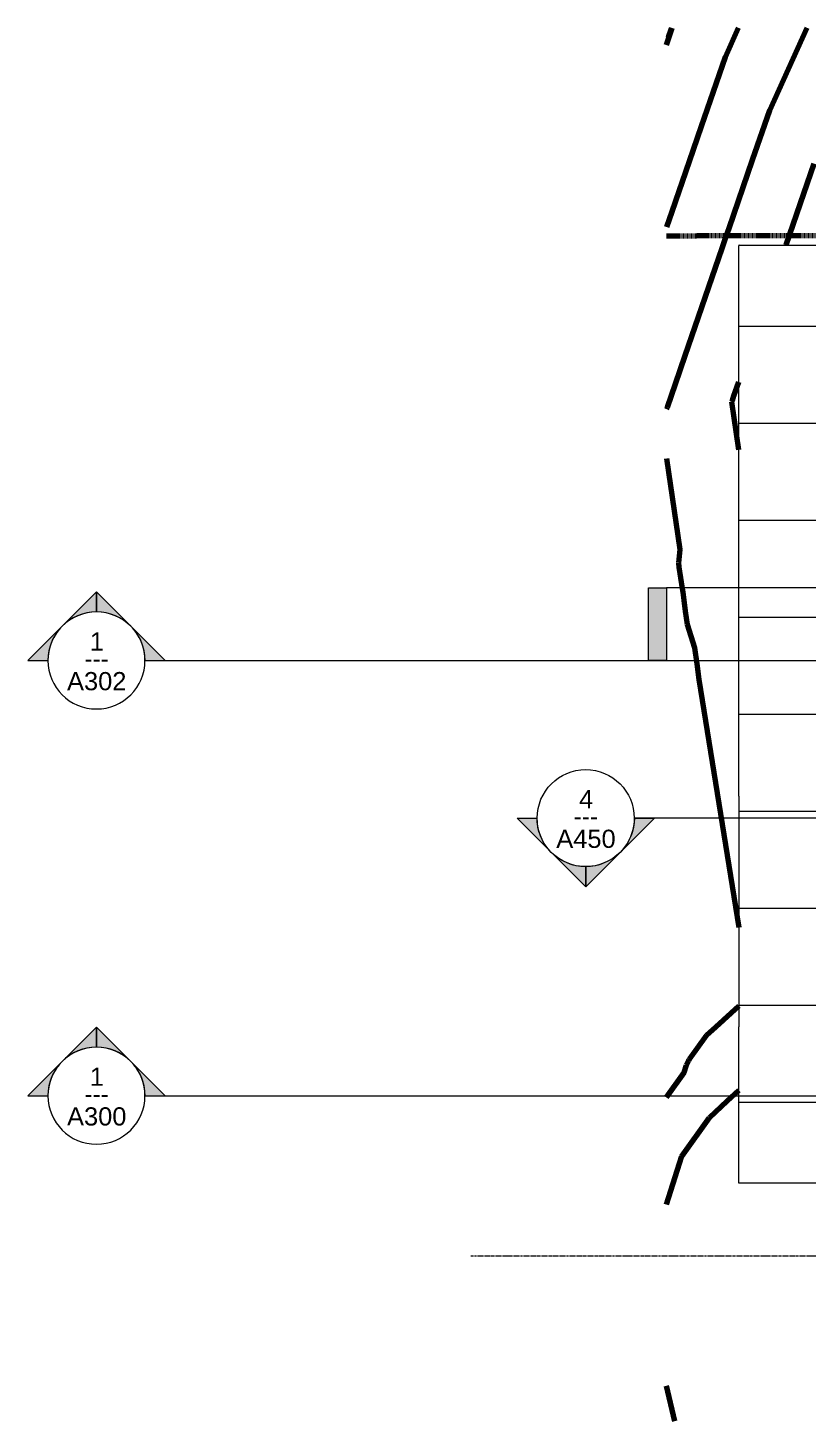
# Model space of a CAD drawing. Header units: inches. Extents: x -3304 to -1623, y 8184 to 9003.
# Drawn here: x -3304.1 to -3111.2, y 8585.7 to 8930.4 of the extents above; entities that cross this region are included whole.
import ezdxf

# ---------------------------------------------------------------- set-up
doc = ezdxf.new("R2010")
doc.units = ezdxf.units.IN
doc.header["$MEASUREMENT"] = 0
doc.linetypes.add('Double Dash 3_8_', pattern=[1, 0.375, -0.125, 0.125, -0.125, 0.125, -0.125])
doc.linetypes.add('Grid Line 1_2_', pattern=[0.875, 0.5, -0.125, 0.125, -0.125])
for name, color, linetype, lineweight in [('C-PROP-LINE', 91, 'Double Dash 3_8_', 158), ('C-TOPO', 7, 'Continuous', 9), ('C-TOPO-MAJR', 7, 'Continuous', 80), ('G-ANNO-SYMB-1', 111, 'Continuous', 9), ('S-FNDN', 32, 'Continuous', 18), ('S-FNDN-1', 32, 'Continuous', 9), ('S-GRID-1', 1, 'Grid Line 1_2_', 9)]:
    doc.layers.add(name, color=color, linetype=linetype, lineweight=lineweight)
doc.styles.add('Arial_1', font='arial.ttf', dxfattribs={"height": 4.5})
doc.styles.add('Century Gothic_1', font='ufonts.com_century-gothic.ttf', dxfattribs={"height": 4.5})

# ---------------------------------------------------------------- blocks, each defined once
blk = doc.blocks.new('Family - ___-1399760-FLOOR PLAN - 2ND FLOOR')
at = {"layer": 'C-PROP-LINE'}
blk.add_line((8878.94, 3146.21), (8879.93, 2001.26), dxfattribs=at)
blk = doc.blocks.new('Section - Section Head - Filled-22785-FLOOR PLAN - 2ND FLOOR')
at = {"layer": 'G-ANNO-SYMB-1'}
h = blk.add_hatch(color=256, dxfattribs=at)
edge = h.paths.add_edge_path(flags=0)
edge.add_line((-0.4268, 0.1768), (-0.25, 0.3536))
edge.add_line((-0.25, 0.3536), (-0.25, 0.25))
edge.add_arc((-0.25, 0), 0.25, 90, 135)
h = blk.add_hatch(color=256, dxfattribs=at)
edge = h.paths.add_edge_path(flags=0)
edge.add_arc((-0.25, 0), 0.25, 45, 90)
edge.add_line((-0.25, 0.25), (-0.25, 0.3536))
edge.add_line((-0.25, 0.3536), (-0.0732, 0.1768))
h = blk.add_hatch(color=256, dxfattribs=at)
edge = h.paths.add_edge_path(flags=0)
edge.add_arc((-0.25, 0), 0.2503, 137.9216, 180)
edge.add_line((-0.5003, 0), (-0.6036, 0))
edge.add_line((-0.6036, 0), (-0.4358, 0.1678))
h = blk.add_hatch(color=256, dxfattribs=at)
edge = h.paths.add_edge_path(flags=0)
edge.add_line((-0.0642, 0.1678), (0.1036, 0))
edge.add_line((0.1036, 0), (0.0003, 0))
edge.add_arc((-0.25, 0), 0.2503, 0, 42.0784)
for p, q in [((-0.25, 0.3536), (-0.4268, 0.1768)), ((-0.25, 0.25), (-0.25, 0.3536)), ((-0.0732, 0.1768), (-0.25, 0.3536)), ((-0.25, 0.3536), (-0.25, 0.25)), ((-0.4358, 0.1678), (-0.6036, 0)), ((0.1036, 0), (-0.0642, 0.1678)), ((-0.6036, 0), (-0.5003, 0)), ((0.0003, 0), (0.1036, 0))]:
    blk.add_line(p, q, dxfattribs=at)
for centre, radius, start, end in [((-0.2503, 0), 0.25, 360, 180), ((-0.25, 0), 0.25, 90, 135), ((-0.25, 0), 0.25, 45, 90), ((-0.25, 0), 0.2503, 137.9216, 180), ((-0.25, 0), 0.2503, 0, 42.0784), ((-0.2503, 0), 0.25, 180, 360)]:
    blk.add_arc(centre, radius, start, end, dxfattribs=at)
blk = doc.blocks.new('Section - 3_32_ x 3_8_-54337-FLOOR PLAN - 2ND FLOOR')
at = {"layer": 'G-ANNO-SYMB-1'}
blk.add_hatch(color=256, dxfattribs=at).paths.add_polyline_path([(0, 0.375), (0, 0), (-0.09375, 0), (-0.09375, 0.375)], flags=0)
for p, q in [((0, 0.375), (-0.09375, 0.375)), ((-0.09375, 0.375), (-0.09375, 0)), ((0, 0), (0, 0.375)), ((-0.09375, 0), (0, 0))]:
    blk.add_line(p, q, dxfattribs=at)

msp = doc.modelspace()

# ---------------------------------------------------------------- hatches: boundary and pattern name
at = {"layer": 'S-FNDN-1'}
h = msp.add_hatch(dxfattribs=at)
h.set_pattern_fill('FP_28', color=256, style=0, pattern_type=2)
h.set_pattern_definition([(180, (-3034.68, 8760.57), (-3e-15, -24), []), (270, (-3034.68, 8760.57), (23.995, 1e-15), [])])
h.paths.add_polyline_path([(-3128.33668, 8644.56958), (-2962.33668, 8644.56958), (-2962.33668, 8645.06938), (-2962.83668, 8645.06938), (-2962.83668, 8650.06938), (-2962.33668, 8650.06938), (-2962.33668, 8692.56938), (-3074.33668, 8692.56938), (-3074.33668, 8866.7821), (-3079.33668, 8866.7821), (-3079.33668, 8870.3446), (-3074.33668, 8870.3446), (-3074.33668, 8876.56934), (-3128.33667, 8876.56934), (-3128.33668, 8683.17455), (-3128.33668, 8644.5697)], flags=0)

# ---------------------------------------------------------------- linework, layer by layer
at = {"layer": 'C-TOPO'}
for p, q in [((-3145.4601, 8930.35651), (-3146.20974, 8928.21675)), ((-3146.20974, 8928.21675), (-3145.4601, 8930.35651)), ((-3128.33679, 8838.37207), (-3128.33679, 8876.42198)), ((-3128.28468, 8876.56934), (-3093.07947, 8876.56934)), ((-3128.33679, 8794.06934), (-3128.33679, 8838.37207)), ((-3128.33679, 8781.7478), (-3128.33679, 8794.06934)), ((-3128.33679, 8740.27859), (-3128.33679, 8781.7478)), ((-3128.33679, 8675.81689), (-3128.33679, 8683.17496)), ((-3128.33679, 8656.4729), (-3128.33679, 8675.81689)), ((-3128.33679, 8644.56958), (-3128.33679, 8656.4729)), ((-3080.33679, 8644.56958), (-3128.33679, 8644.56958))]:
    msp.add_line(p, q, dxfattribs=at)
at = {"layer": 'C-TOPO-MAJR'}
for p, q in [((-3146.20974, 8926.18848), (-3144.77528, 8930.35651)), ((-3128.47513, 8930.35651), (-3131.74965, 8923.10258)), ((-3111.53633, 8930.35651), (-3120.77326, 8909.8943)), ((-3128.33668, 8825.9788), (-3130.05046, 8837.83588)), ((-3143.27297, 8798.04463), (-3143.12638, 8796.94133)), ((-3138.22453, 8769.11896), (-3128.33668, 8707.82397)), ((-3140.55751, 8675.29619), (-3136.32181, 8681.17484)), ((-3141.26738, 8673.82637), (-3140.73213, 8674.9011)), ((-3142.39427, 8651.21807), (-3135.5854, 8660.80615)), ((-3146.20974, 8639.27309), (-3142.97491, 8649.41176)), ((-3142.97489, 8649.41183), (-3142.39427, 8651.21806)), ((-3144.15797, 8585.66173), (-3146.20974, 8594.39105))]:
    msp.add_line(p, q, dxfattribs=at)
at = {"layer": 'C-TOPO-MAJR', "flags": 128}
for points in [[(-3131.74966, 8923.10257), (-3137.64558, 8905.9711), (-3140.62232, 8897.32174), (-3144.92028, 8884.83338), (-3146.20974, 8881.08669)], [(-3120.77327, 8909.89428), (-3124.99565, 8897.62553), (-3130.80649, 8880.74128), (-3131.67052, 8878.23071), (-3132.50493, 8875.80621), (-3141.65832, 8849.2097), (-3144.06918, 8842.20459), (-3146.0538, 8836.438), (-3146.20974, 8835.98489)], [(-3109.79688, 8896.686), (-3112.34573, 8889.27996), (-3116.72017, 8876.56938)], [(-3130.0505, 8837.83614), (-3129.92565, 8838.19891), (-3129.74766, 8838.71609), (-3129.53144, 8839.34434), (-3128.33668, 8842.81588)], [(-3146.20974, 8823.84051), (-3142.95628, 8801.33088), (-3143.27296, 8798.04475)], [(-3143.12637, 8796.9412), (-3142.30609, 8791.62013), (-3142.18527, 8790.70915), (-3141.92688, 8788.76088), (-3141.56514, 8786.03336), (-3141.1346, 8782.78709)], [(-3141.13455, 8782.78696), (-3139.26499, 8776.96898), (-3138.74364, 8773.03493), (-3138.22456, 8769.11915)], [(-3136.32178, 8681.17488), (-3134.02352, 8683.253), (-3128.33668, 8688.3951)], [(-3146.20974, 8665.82628), (-3141.86933, 8671.93834), (-3141.289, 8673.75741), (-3141.26745, 8673.82624)], [(-3140.73199, 8674.90129), (-3140.57747, 8675.1211), (-3140.55764, 8675.29601)], [(-3135.58538, 8660.80618), (-3131.19963, 8664.86406), (-3128.33668, 8667.51298)]]:
    msp.add_lwpolyline(points, dxfattribs=at)
at = {"layer": 'G-ANNO-SYMB-1'}
for p, q in [((-1935.85417, 8791.84586), (-3146.19525, 8791.84586)), ((-3275.15078, 8773.84586), (-1651.95307, 8773.84586)), ((-3040.33013, 8734.84586), (-3154.18394, 8734.84586)), ((-3275.15078, 8666.16698), (-1846.83602, 8666.16698))]:
    msp.add_line(p, q, dxfattribs=at)
at = {"layer": 'S-FNDN'}
for p, q in [((-3128.28464, 8876.56938), (-3128.33668, 8876.56938)), ((-3128.33668, 8876.56938), (-3128.33668, 8876.42222)), ((-3128.33668, 8740.27795), (-3128.33668, 8683.17455))]:
    msp.add_line(p, q, dxfattribs=at)
at = {"layer": 'S-GRID-1'}
msp.add_line((-3194.57025, 8626.56938), (-1935.47917, 8626.56938), dxfattribs=at)

# ---------------------------------------------------------------- block references
at = {"layer": 'C-PROP-LINE', "rotation": 89.9999999999999}
msp.add_blockref('Family - ___-1399760-FLOOR PLAN - 2ND FLOOR', (0, 0), dxfattribs=at)
at = {"layer": 'G-ANNO-SYMB-1', "xscale": 47.99999999999997, "yscale": 47.99999999999997, "zscale": 47.99999999999997}
for p in [(-3275.15078, 8773.84586), (-3275.15078, 8666.16698)]:
    msp.add_blockref('Section - Section Head - Filled-22785-FLOOR PLAN - 2ND FLOOR', p, dxfattribs=at)
at = {"layer": 'G-ANNO-SYMB-1', "extrusion": (0, 0, -1), "xscale": 47.99999999999997, "yscale": 47.99999999999997, "zscale": 47.99999999999997, "rotation": 180}
for name, p in [('Section - 3_32_ x 3_8_-54337-FLOOR PLAN - 2ND FLOOR', (3146.19525, 8791.84586)), ('Section - Section Head - Filled-22785-FLOOR PLAN - 2ND FLOOR', (3154.18394, 8734.84586))]:
    msp.add_blockref(name, p, dxfattribs=at)

# ---------------------------------------------------------------- texts
at = {"layer": 'G-ANNO-SYMB-1', "char_height": 4.5, "attachment_point": 1}
for s, insert, width, style in [('1', (-3288.81127, 8780.80018), 4.242, 'Arial_1'), ('---', (-3290.13693, 8776.54683), 7.7265, 'Century Gothic_1'), ('A302', (-3294.43332, 8770.98206), 17.877, 'Arial_1'), ('4', (-3167.84443, 8741.80018), 4.242, 'Arial_1'), ('---', (-3169.17009, 8737.54683), 7.7265, 'Century Gothic_1'), ('A450', (-3173.46648, 8731.98206), 17.877, 'Arial_1'), ('1', (-3288.81127, 8673.1213), 4.242, 'Arial_1'), ('---', (-3290.13693, 8668.86796), 7.7265, 'Century Gothic_1'), ('A300', (-3294.43332, 8663.30318), 17.877, 'Arial_1')]:
    msp.add_mtext(s, dxfattribs=dict(at, insert=insert, width=width, style=style))

doc.saveas('drawing.dxf')
